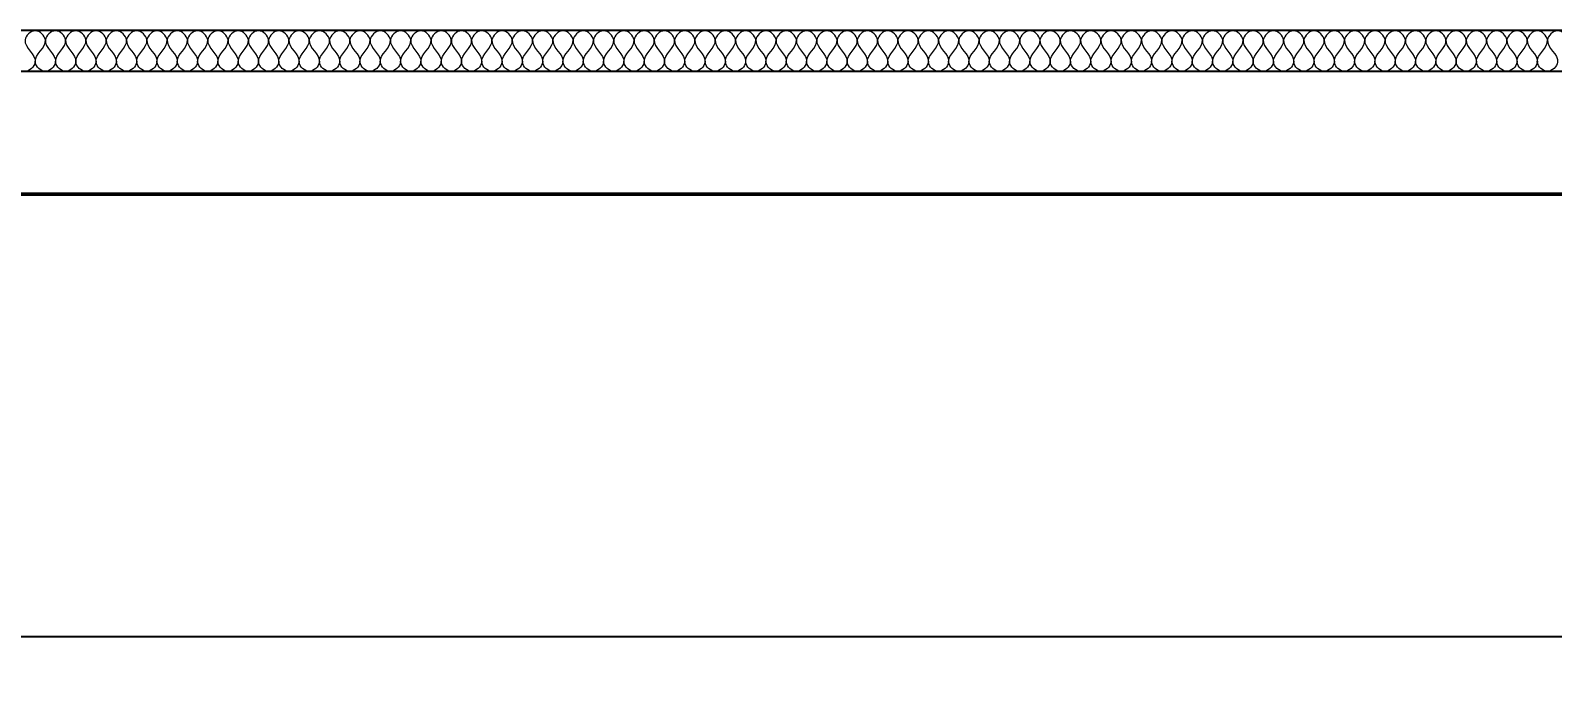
# Model space of a CAD drawing. Header units: metres. Extents: x 125 to 1179, y 511 to 749.
# Drawn here: x 652.36 to 694.07, y 514.44 to 532.32 of the extents above; entities that cross this region are included whole.
import ezdxf

# ---------------------------------------------------------------- set-up
doc = ezdxf.new("R2010")
doc.units = ezdxf.units.M
doc.layers.add('Text18', color=8, linetype='Continuous', lineweight=18)
doc.styles.get("Standard").update_dxf_attribs({"font": 'arial.ttf'})
doc.dimstyles.new('ISO-25', dxfattribs={"dimtxt": 2.5, "dimasz": 2.5, "dimexe": 1.25, "dimexo": 0.625, "dimtad": 1, "dimtxsty": 'Standard', "dimcen": 2.5, "dimadec": 0, "dimazin": 0, "dimtfac": 1, "dimtmove": 0, "dimatfit": 3, "dimfxl": 1, "dimarcsym": 0})

# ---------------------------------------------------------------- blocks, each defined once
blk = doc.blocks.new('*D8')
at = {"color": 0, "lineweight": -2, "transparency": 16777216}
for p, q in [((732.321, 531.699), (732.321, 514.439)), ((531.759, 530.575), (531.759, 514.439)), ((729.821, 515.689), (534.259, 515.689))]:
    blk.add_line(p, q, dxfattribs=at)
at = {"color": 0, "transparency": 16777216}
for points in [[(534.259, 516.105), (534.259, 515.272), (531.759, 515.689)], [(729.821, 516.105), (729.821, 515.272), (732.321, 515.689)]]:
    blk.add_solid(points, dxfattribs=at)
at = {"layer": 'Defpoints', "color": 0, "transparency": 16777216}
for p in [(732.321, 532.324), (531.759, 531.2), (531.759, 515.689)]:
    blk.add_point(p, dxfattribs=at)
at = {"color": 0, "transparency": 16777216, "insert": (632.04, 519.314), "char_height": 2.5, "attachment_point": 5}
blk.add_mtext('{\\fISOCPEUR|b0|i0|c0|p34;\\H2x;20,05m}', dxfattribs=at)

msp = doc.modelspace()

# ---------------------------------------------------------------- linework, layer by layer
for p, q in [((731.197, 532.324), (532.321, 532.324)), ((732.321, 531.2), (510.855, 531.2))]:
    msp.add_line(p, q)
at = {"lineweight": 50}
msp.add_line((509.731, 527.829), (735.692, 527.829), dxfattribs=at)
at = {"layer": 'Text18', "color": 0, "ltscale": 0.5}
for points, knots in [([(652.767, 532.062), (652.75, 532.182), (652.489, 532.443), (651.991, 531.948), (652.712, 531.564), (652.335, 531.201), (652.21, 531.2)], [2.217326, 2.217326, 2.217326, 2.217326, 2.553667, 2.890008, 3.49416, 3.830501, 3.830501, 3.830501, 3.830501]), ([(653.323, 532.062), (653.306, 532.182), (653.045, 532.443), (652.548, 531.948), (653.268, 531.564), (652.891, 531.201), (652.767, 531.2)], [2.217326, 2.217326, 2.217326, 2.217326, 2.553667, 2.890008, 3.49416, 3.830501, 3.830501, 3.830501, 3.830501]), ([(653.879, 532.062), (653.863, 532.182), (653.601, 532.443), (653.104, 531.948), (653.825, 531.564), (653.448, 531.201), (653.323, 531.2)], [2.217326, 2.217326, 2.217326, 2.217326, 2.553667, 2.890008, 3.49416, 3.830501, 3.830501, 3.830501, 3.830501]), ([(654.436, 532.062), (654.419, 532.182), (654.158, 532.443), (653.66, 531.948), (654.381, 531.564), (654.004, 531.201), (653.879, 531.2)], [2.217326, 2.217326, 2.217326, 2.217326, 2.553667, 2.890008, 3.49416, 3.830501, 3.830501, 3.830501, 3.830501]), ([(654.992, 532.062), (654.975, 532.182), (654.714, 532.443), (654.217, 531.948), (654.937, 531.564), (654.56, 531.201), (654.436, 531.2)], [2.217326, 2.217326, 2.217326, 2.217326, 2.553667, 2.890008, 3.49416, 3.830501, 3.830501, 3.830501, 3.830501]), ([(655.548, 532.062), (655.532, 532.182), (655.27, 532.443), (654.773, 531.948), (655.494, 531.564), (655.117, 531.201), (654.992, 531.2)], [2.217326, 2.217326, 2.217326, 2.217326, 2.553667, 2.890008, 3.49416, 3.830501, 3.830501, 3.830501, 3.830501]), ([(656.105, 532.062), (656.088, 532.182), (655.827, 532.443), (655.329, 531.948), (656.05, 531.564), (655.673, 531.201), (655.548, 531.2)], [2.217326, 2.217326, 2.217326, 2.217326, 2.553667, 2.890008, 3.49416, 3.830501, 3.830501, 3.830501, 3.830501]), ([(656.661, 532.062), (656.644, 532.182), (656.383, 532.443), (655.886, 531.948), (656.606, 531.564), (656.229, 531.201), (656.105, 531.2)], [2.217326, 2.217326, 2.217326, 2.217326, 2.553667, 2.890008, 3.49416, 3.830501, 3.830501, 3.830501, 3.830501]), ([(657.217, 532.062), (657.201, 532.182), (656.939, 532.443), (656.442, 531.948), (657.163, 531.564), (656.786, 531.201), (656.661, 531.2)], [2.217326, 2.217326, 2.217326, 2.217326, 2.553667, 2.890008, 3.49416, 3.830501, 3.830501, 3.830501, 3.830501]), ([(657.774, 532.062), (657.757, 532.182), (657.496, 532.443), (656.998, 531.948), (657.719, 531.564), (657.342, 531.201), (657.217, 531.2)], [2.217326, 2.217326, 2.217326, 2.217326, 2.553667, 2.890008, 3.49416, 3.830501, 3.830501, 3.830501, 3.830501]), ([(658.33, 532.062), (658.313, 532.182), (658.052, 532.443), (657.555, 531.948), (658.275, 531.564), (657.898, 531.201), (657.774, 531.2)], [2.217326, 2.217326, 2.217326, 2.217326, 2.553667, 2.890008, 3.49416, 3.830501, 3.830501, 3.830501, 3.830501]), ([(658.886, 532.062), (658.87, 532.182), (658.608, 532.443), (658.111, 531.948), (658.832, 531.564), (658.455, 531.201), (658.33, 531.2)], [2.217326, 2.217326, 2.217326, 2.217326, 2.553667, 2.890008, 3.49416, 3.830501, 3.830501, 3.830501, 3.830501]), ([(659.443, 532.062), (659.426, 532.182), (659.165, 532.443), (658.667, 531.948), (659.388, 531.564), (659.011, 531.201), (658.886, 531.2)], [2.217326, 2.217326, 2.217326, 2.217326, 2.553667, 2.890008, 3.49416, 3.830501, 3.830501, 3.830501, 3.830501]), ([(659.999, 532.062), (659.982, 532.182), (659.721, 532.443), (659.223, 531.948), (659.944, 531.564), (659.567, 531.201), (659.443, 531.2)], [2.217326, 2.217326, 2.217326, 2.217326, 2.553667, 2.890008, 3.49416, 3.830501, 3.830501, 3.830501, 3.830501]), ([(660.555, 532.062), (660.539, 532.182), (660.277, 532.443), (659.78, 531.948), (660.5, 531.564), (660.124, 531.201), (659.999, 531.2)], [2.217326, 2.217326, 2.217326, 2.217326, 2.553667, 2.890008, 3.49416, 3.830501, 3.830501, 3.830501, 3.830501]), ([(661.112, 532.062), (661.095, 532.182), (660.834, 532.443), (660.336, 531.948), (661.057, 531.564), (660.68, 531.201), (660.555, 531.2)], [2.217326, 2.217326, 2.217326, 2.217326, 2.553667, 2.890008, 3.49416, 3.830501, 3.830501, 3.830501, 3.830501]), ([(661.668, 532.062), (661.651, 532.182), (661.39, 532.443), (660.892, 531.948), (661.613, 531.564), (661.236, 531.201), (661.112, 531.2)], [2.217326, 2.217326, 2.217326, 2.217326, 2.553667, 2.890008, 3.49416, 3.830501, 3.830501, 3.830501, 3.830501]), ([(662.224, 532.062), (662.208, 532.182), (661.946, 532.443), (661.449, 531.948), (662.169, 531.564), (661.793, 531.201), (661.668, 531.2)], [2.217326, 2.217326, 2.217326, 2.217326, 2.553667, 2.890008, 3.49416, 3.830501, 3.830501, 3.830501, 3.830501]), ([(662.781, 532.062), (662.764, 532.182), (662.503, 532.443), (662.005, 531.948), (662.726, 531.564), (662.349, 531.201), (662.224, 531.2)], [2.217326, 2.217326, 2.217326, 2.217326, 2.553667, 2.890008, 3.49416, 3.830501, 3.830501, 3.830501, 3.830501]), ([(663.337, 532.062), (663.32, 532.182), (663.059, 532.443), (662.561, 531.948), (663.282, 531.564), (662.905, 531.201), (662.781, 531.2)], [2.217326, 2.217326, 2.217326, 2.217326, 2.553667, 2.890008, 3.49416, 3.830501, 3.830501, 3.830501, 3.830501]), ([(663.893, 532.062), (663.877, 532.182), (663.615, 532.443), (663.118, 531.948), (663.838, 531.564), (663.462, 531.201), (663.337, 531.2)], [2.217326, 2.217326, 2.217326, 2.217326, 2.553667, 2.890008, 3.49416, 3.830501, 3.830501, 3.830501, 3.830501]), ([(664.449, 532.062), (664.433, 532.182), (664.172, 532.443), (663.674, 531.948), (664.395, 531.564), (664.018, 531.201), (663.893, 531.2)], [2.217326, 2.217326, 2.217326, 2.217326, 2.553667, 2.890008, 3.49416, 3.830501, 3.830501, 3.830501, 3.830501]), ([(665.006, 532.062), (664.989, 532.182), (664.728, 532.443), (664.23, 531.948), (664.951, 531.564), (664.574, 531.201), (664.449, 531.2)], [2.217326, 2.217326, 2.217326, 2.217326, 2.553667, 2.890008, 3.49416, 3.830501, 3.830501, 3.830501, 3.830501]), ([(665.562, 532.062), (665.545, 532.182), (665.284, 532.443), (664.787, 531.948), (665.507, 531.564), (665.13, 531.201), (665.006, 531.2)], [2.217326, 2.217326, 2.217326, 2.217326, 2.553667, 2.890008, 3.49416, 3.830501, 3.830501, 3.830501, 3.830501]), ([(666.118, 532.062), (666.102, 532.182), (665.84, 532.443), (665.343, 531.948), (666.064, 531.564), (665.687, 531.201), (665.562, 531.2)], [2.217326, 2.217326, 2.217326, 2.217326, 2.553667, 2.890008, 3.49416, 3.830501, 3.830501, 3.830501, 3.830501]), ([(666.675, 532.062), (666.658, 532.182), (666.397, 532.443), (665.899, 531.948), (666.62, 531.564), (666.243, 531.201), (666.118, 531.2)], [2.217326, 2.217326, 2.217326, 2.217326, 2.553667, 2.890008, 3.49416, 3.830501, 3.830501, 3.830501, 3.830501]), ([(667.231, 532.062), (667.214, 532.182), (666.953, 532.443), (666.456, 531.948), (667.176, 531.564), (666.799, 531.201), (666.675, 531.2)], [2.217326, 2.217326, 2.217326, 2.217326, 2.553667, 2.890008, 3.49416, 3.830501, 3.830501, 3.830501, 3.830501]), ([(667.787, 532.062), (667.771, 532.182), (667.509, 532.443), (667.012, 531.948), (667.733, 531.564), (667.356, 531.201), (667.231, 531.2)], [2.217326, 2.217326, 2.217326, 2.217326, 2.553667, 2.890008, 3.49416, 3.830501, 3.830501, 3.830501, 3.830501]), ([(668.344, 532.062), (668.327, 532.182), (668.066, 532.443), (667.568, 531.948), (668.289, 531.564), (667.912, 531.201), (667.787, 531.2)], [2.217326, 2.217326, 2.217326, 2.217326, 2.553667, 2.890008, 3.49416, 3.830501, 3.830501, 3.830501, 3.830501]), ([(668.9, 532.062), (668.883, 532.182), (668.622, 532.443), (668.125, 531.948), (668.845, 531.564), (668.468, 531.201), (668.344, 531.2)], [2.217326, 2.217326, 2.217326, 2.217326, 2.553667, 2.890008, 3.49416, 3.830501, 3.830501, 3.830501, 3.830501]), ([(669.456, 532.062), (669.44, 532.182), (669.178, 532.443), (668.681, 531.948), (669.402, 531.564), (669.025, 531.201), (668.9, 531.2)], [2.217326, 2.217326, 2.217326, 2.217326, 2.553667, 2.890008, 3.49416, 3.830501, 3.830501, 3.830501, 3.830501]), ([(670.013, 532.062), (669.996, 532.182), (669.735, 532.443), (669.237, 531.948), (669.958, 531.564), (669.581, 531.201), (669.456, 531.2)], [2.217326, 2.217326, 2.217326, 2.217326, 2.553667, 2.890008, 3.49416, 3.830501, 3.830501, 3.830501, 3.830501]), ([(670.569, 532.062), (670.552, 532.182), (670.291, 532.443), (669.794, 531.948), (670.514, 531.564), (670.137, 531.201), (670.013, 531.2)], [2.217326, 2.217326, 2.217326, 2.217326, 2.553667, 2.890008, 3.49416, 3.830501, 3.830501, 3.830501, 3.830501]), ([(671.125, 532.062), (671.109, 532.182), (670.847, 532.443), (670.35, 531.948), (671.071, 531.564), (670.694, 531.201), (670.569, 531.2)], [2.217326, 2.217326, 2.217326, 2.217326, 2.553667, 2.890008, 3.49416, 3.830501, 3.830501, 3.830501, 3.830501]), ([(671.682, 532.062), (671.665, 532.182), (671.404, 532.443), (670.906, 531.948), (671.627, 531.564), (671.25, 531.201), (671.125, 531.2)], [2.217326, 2.217326, 2.217326, 2.217326, 2.553667, 2.890008, 3.49416, 3.830501, 3.830501, 3.830501, 3.830501]), ([(672.238, 532.062), (672.221, 532.182), (671.96, 532.443), (671.463, 531.948), (672.183, 531.564), (671.806, 531.201), (671.682, 531.2)], [2.217326, 2.217326, 2.217326, 2.217326, 2.553667, 2.890008, 3.49416, 3.830501, 3.830501, 3.830501, 3.830501]), ([(672.794, 532.062), (672.778, 532.182), (672.516, 532.443), (672.019, 531.948), (672.74, 531.564), (672.363, 531.201), (672.238, 531.2)], [2.217326, 2.217326, 2.217326, 2.217326, 2.553667, 2.890008, 3.49416, 3.830501, 3.830501, 3.830501, 3.830501]), ([(673.351, 532.062), (673.334, 532.182), (673.073, 532.443), (672.575, 531.948), (673.296, 531.564), (672.919, 531.201), (672.794, 531.2)], [2.217326, 2.217326, 2.217326, 2.217326, 2.553667, 2.890008, 3.49416, 3.830501, 3.830501, 3.830501, 3.830501]), ([(673.907, 532.062), (673.89, 532.182), (673.629, 532.443), (673.132, 531.948), (673.852, 531.564), (673.475, 531.201), (673.351, 531.2)], [2.217326, 2.217326, 2.217326, 2.217326, 2.553667, 2.890008, 3.49416, 3.830501, 3.830501, 3.830501, 3.830501]), ([(674.463, 532.062), (674.447, 532.182), (674.185, 532.443), (673.688, 531.948), (674.409, 531.564), (674.032, 531.201), (673.907, 531.2)], [2.217326, 2.217326, 2.217326, 2.217326, 2.553667, 2.890008, 3.49416, 3.830501, 3.830501, 3.830501, 3.830501]), ([(675.02, 532.062), (675.003, 532.182), (674.742, 532.443), (674.244, 531.948), (674.965, 531.564), (674.588, 531.201), (674.463, 531.2)], [2.217326, 2.217326, 2.217326, 2.217326, 2.553667, 2.890008, 3.49416, 3.830501, 3.830501, 3.830501, 3.830501]), ([(675.576, 532.062), (675.559, 532.182), (675.298, 532.443), (674.801, 531.948), (675.521, 531.564), (675.144, 531.201), (675.02, 531.2)], [2.217326, 2.217326, 2.217326, 2.217326, 2.553667, 2.890008, 3.49416, 3.830501, 3.830501, 3.830501, 3.830501]), ([(676.132, 532.062), (676.116, 532.182), (675.854, 532.443), (675.357, 531.948), (676.078, 531.564), (675.701, 531.201), (675.576, 531.2)], [2.217326, 2.217326, 2.217326, 2.217326, 2.553667, 2.890008, 3.49416, 3.830501, 3.830501, 3.830501, 3.830501]), ([(676.689, 532.062), (676.672, 532.182), (676.411, 532.443), (675.913, 531.948), (676.634, 531.564), (676.257, 531.201), (676.132, 531.2)], [2.217326, 2.217326, 2.217326, 2.217326, 2.553667, 2.890008, 3.49416, 3.830501, 3.830501, 3.830501, 3.830501]), ([(677.245, 532.062), (677.228, 532.182), (676.967, 532.443), (676.47, 531.948), (677.19, 531.564), (676.813, 531.201), (676.689, 531.2)], [2.217326, 2.217326, 2.217326, 2.217326, 2.553667, 2.890008, 3.49416, 3.830501, 3.830501, 3.830501, 3.830501]), ([(677.801, 532.062), (677.785, 532.182), (677.523, 532.443), (677.026, 531.948), (677.746, 531.564), (677.37, 531.201), (677.245, 531.2)], [2.217326, 2.217326, 2.217326, 2.217326, 2.553667, 2.890008, 3.49416, 3.830501, 3.830501, 3.830501, 3.830501]), ([(678.358, 532.062), (678.341, 532.182), (678.08, 532.443), (677.582, 531.948), (678.303, 531.564), (677.926, 531.201), (677.801, 531.2)], [2.217326, 2.217326, 2.217326, 2.217326, 2.553667, 2.890008, 3.49416, 3.830501, 3.830501, 3.830501, 3.830501]), ([(678.914, 532.062), (678.897, 532.182), (678.636, 532.443), (678.138, 531.948), (678.859, 531.564), (678.482, 531.201), (678.358, 531.2)], [2.217326, 2.217326, 2.217326, 2.217326, 2.553667, 2.890008, 3.49416, 3.830501, 3.830501, 3.830501, 3.830501]), ([(679.47, 532.062), (679.454, 532.182), (679.192, 532.443), (678.695, 531.948), (679.415, 531.564), (679.039, 531.201), (678.914, 531.2)], [2.217326, 2.217326, 2.217326, 2.217326, 2.553667, 2.890008, 3.49416, 3.830501, 3.830501, 3.830501, 3.830501]), ([(680.027, 532.062), (680.01, 532.182), (679.749, 532.443), (679.251, 531.948), (679.972, 531.564), (679.595, 531.201), (679.47, 531.2)], [2.217326, 2.217326, 2.217326, 2.217326, 2.553667, 2.890008, 3.49416, 3.830501, 3.830501, 3.830501, 3.830501]), ([(680.583, 532.062), (680.566, 532.182), (680.305, 532.443), (679.807, 531.948), (680.528, 531.564), (680.151, 531.201), (680.027, 531.2)], [2.217326, 2.217326, 2.217326, 2.217326, 2.553667, 2.890008, 3.49416, 3.830501, 3.830501, 3.830501, 3.830501]), ([(681.139, 532.062), (681.123, 532.182), (680.861, 532.443), (680.364, 531.948), (681.084, 531.564), (680.708, 531.201), (680.583, 531.2)], [2.217326, 2.217326, 2.217326, 2.217326, 2.553667, 2.890008, 3.49416, 3.830501, 3.830501, 3.830501, 3.830501]), ([(681.695, 532.062), (681.679, 532.182), (681.418, 532.443), (680.92, 531.948), (681.641, 531.564), (681.264, 531.201), (681.139, 531.2)], [2.217326, 2.217326, 2.217326, 2.217326, 2.553667, 2.890008, 3.49416, 3.830501, 3.830501, 3.830501, 3.830501]), ([(682.252, 532.062), (682.235, 532.182), (681.974, 532.443), (681.476, 531.948), (682.197, 531.564), (681.82, 531.201), (681.695, 531.2)], [2.217326, 2.217326, 2.217326, 2.217326, 2.553667, 2.890008, 3.49416, 3.830501, 3.830501, 3.830501, 3.830501]), ([(682.808, 532.062), (682.791, 532.182), (682.53, 532.443), (682.033, 531.948), (682.753, 531.564), (682.376, 531.201), (682.252, 531.2)], [2.217326, 2.217326, 2.217326, 2.217326, 2.553667, 2.890008, 3.49416, 3.830501, 3.830501, 3.830501, 3.830501]), ([(683.364, 532.062), (683.348, 532.182), (683.086, 532.443), (682.589, 531.948), (683.31, 531.564), (682.933, 531.201), (682.808, 531.2)], [2.217326, 2.217326, 2.217326, 2.217326, 2.553667, 2.890008, 3.49416, 3.830501, 3.830501, 3.830501, 3.830501]), ([(683.921, 532.062), (683.904, 532.182), (683.643, 532.443), (683.145, 531.948), (683.866, 531.564), (683.489, 531.201), (683.364, 531.2)], [2.217326, 2.217326, 2.217326, 2.217326, 2.553667, 2.890008, 3.49416, 3.830501, 3.830501, 3.830501, 3.830501]), ([(684.477, 532.062), (684.46, 532.182), (684.199, 532.443), (683.702, 531.948), (684.422, 531.564), (684.045, 531.201), (683.921, 531.2)], [2.217326, 2.217326, 2.217326, 2.217326, 2.553667, 2.890008, 3.49416, 3.830501, 3.830501, 3.830501, 3.830501]), ([(685.033, 532.062), (685.017, 532.182), (684.755, 532.443), (684.258, 531.948), (684.979, 531.564), (684.602, 531.201), (684.477, 531.2)], [2.217326, 2.217326, 2.217326, 2.217326, 2.553667, 2.890008, 3.49416, 3.830501, 3.830501, 3.830501, 3.830501]), ([(685.59, 532.062), (685.573, 532.182), (685.312, 532.443), (684.814, 531.948), (685.535, 531.564), (685.158, 531.201), (685.033, 531.2)], [2.217326, 2.217326, 2.217326, 2.217326, 2.553667, 2.890008, 3.49416, 3.830501, 3.830501, 3.830501, 3.830501]), ([(686.146, 532.062), (686.129, 532.182), (685.868, 532.443), (685.371, 531.948), (686.091, 531.564), (685.714, 531.201), (685.59, 531.2)], [2.217326, 2.217326, 2.217326, 2.217326, 2.553667, 2.890008, 3.49416, 3.830501, 3.830501, 3.830501, 3.830501]), ([(686.702, 532.062), (686.686, 532.182), (686.424, 532.443), (685.927, 531.948), (686.648, 531.564), (686.271, 531.201), (686.146, 531.2)], [2.217326, 2.217326, 2.217326, 2.217326, 2.553667, 2.890008, 3.49416, 3.830501, 3.830501, 3.830501, 3.830501]), ([(687.259, 532.062), (687.242, 532.182), (686.981, 532.443), (686.483, 531.948), (687.204, 531.564), (686.827, 531.201), (686.702, 531.2)], [2.217326, 2.217326, 2.217326, 2.217326, 2.553667, 2.890008, 3.49416, 3.830501, 3.830501, 3.830501, 3.830501]), ([(687.815, 532.062), (687.798, 532.182), (687.537, 532.443), (687.04, 531.948), (687.76, 531.564), (687.383, 531.201), (687.259, 531.2)], [2.217326, 2.217326, 2.217326, 2.217326, 2.553667, 2.890008, 3.49416, 3.830501, 3.830501, 3.830501, 3.830501]), ([(688.371, 532.062), (688.355, 532.182), (688.093, 532.443), (687.596, 531.948), (688.317, 531.564), (687.94, 531.201), (687.815, 531.2)], [2.217326, 2.217326, 2.217326, 2.217326, 2.553667, 2.890008, 3.49416, 3.830501, 3.830501, 3.830501, 3.830501]), ([(688.928, 532.062), (688.911, 532.182), (688.65, 532.443), (688.152, 531.948), (688.873, 531.564), (688.496, 531.201), (688.371, 531.2)], [2.217326, 2.217326, 2.217326, 2.217326, 2.553667, 2.890008, 3.49416, 3.830501, 3.830501, 3.830501, 3.830501]), ([(689.484, 532.062), (689.467, 532.182), (689.206, 532.443), (688.709, 531.948), (689.429, 531.564), (689.052, 531.201), (688.928, 531.2)], [2.217326, 2.217326, 2.217326, 2.217326, 2.553667, 2.890008, 3.49416, 3.830501, 3.830501, 3.830501, 3.830501]), ([(690.04, 532.062), (690.024, 532.182), (689.762, 532.443), (689.265, 531.948), (689.986, 531.564), (689.609, 531.201), (689.484, 531.2)], [2.217326, 2.217326, 2.217326, 2.217326, 2.553667, 2.890008, 3.49416, 3.830501, 3.830501, 3.830501, 3.830501]), ([(690.597, 532.062), (690.58, 532.182), (690.319, 532.443), (689.821, 531.948), (690.542, 531.564), (690.165, 531.201), (690.04, 531.2)], [2.217326, 2.217326, 2.217326, 2.217326, 2.553667, 2.890008, 3.49416, 3.830501, 3.830501, 3.830501, 3.830501]), ([(691.153, 532.062), (691.136, 532.182), (690.875, 532.443), (690.378, 531.948), (691.098, 531.564), (690.721, 531.201), (690.597, 531.2)], [2.217326, 2.217326, 2.217326, 2.217326, 2.553667, 2.890008, 3.49416, 3.830501, 3.830501, 3.830501, 3.830501]), ([(691.709, 532.062), (691.693, 532.182), (691.431, 532.443), (690.934, 531.948), (691.655, 531.564), (691.278, 531.201), (691.153, 531.2)], [2.217326, 2.217326, 2.217326, 2.217326, 2.553667, 2.890008, 3.49416, 3.830501, 3.830501, 3.830501, 3.830501]), ([(692.266, 532.062), (692.249, 532.182), (691.988, 532.443), (691.49, 531.948), (692.211, 531.564), (691.834, 531.201), (691.709, 531.2)], [2.217326, 2.217326, 2.217326, 2.217326, 2.553667, 2.890008, 3.49416, 3.830501, 3.830501, 3.830501, 3.830501]), ([(692.822, 532.062), (692.805, 532.182), (692.544, 532.443), (692.047, 531.948), (692.767, 531.564), (692.39, 531.201), (692.266, 531.2)], [2.217326, 2.217326, 2.217326, 2.217326, 2.553667, 2.890008, 3.49416, 3.830501, 3.830501, 3.830501, 3.830501]), ([(693.378, 532.062), (693.362, 532.182), (693.1, 532.443), (692.603, 531.948), (693.324, 531.564), (692.947, 531.201), (692.822, 531.2)], [2.217326, 2.217326, 2.217326, 2.217326, 2.553667, 2.890008, 3.49416, 3.830501, 3.830501, 3.830501, 3.830501]), ([(693.935, 532.062), (693.918, 532.182), (693.657, 532.443), (693.159, 531.948), (693.88, 531.564), (693.503, 531.201), (693.378, 531.2)], [2.217326, 2.217326, 2.217326, 2.217326, 2.553667, 2.890008, 3.49416, 3.830501, 3.830501, 3.830501, 3.830501]), ([(694.491, 532.062), (694.474, 532.182), (694.213, 532.443), (693.716, 531.948), (694.436, 531.564), (694.059, 531.201), (693.935, 531.2)], [2.217326, 2.217326, 2.217326, 2.217326, 2.553667, 2.890008, 3.49416, 3.830501, 3.830501, 3.830501, 3.830501]), ([(652.767, 531.2), (652.636, 531.201), (652.27, 531.564), (652.797, 531.847), (652.767, 532.062)], [1.2768335, 1.2768335, 1.2768335, 1.2768335, 1.6131741, 2.2173264, 2.2173264, 2.2173264, 2.2173264]), ([(653.323, 531.2), (653.192, 531.201), (652.827, 531.564), (653.353, 531.847), (653.323, 532.062)], [1.2768335, 1.2768335, 1.2768335, 1.2768335, 1.6131741, 2.2173264, 2.2173264, 2.2173264, 2.2173264]), ([(653.879, 531.2), (653.749, 531.201), (653.383, 531.564), (653.909, 531.847), (653.879, 532.062)], [1.2768335, 1.2768335, 1.2768335, 1.2768335, 1.6131741, 2.2173264, 2.2173264, 2.2173264, 2.2173264]), ([(654.436, 531.2), (654.305, 531.201), (653.939, 531.564), (654.466, 531.847), (654.436, 532.062)], [1.2768335, 1.2768335, 1.2768335, 1.2768335, 1.6131741, 2.2173264, 2.2173264, 2.2173264, 2.2173264]), ([(654.992, 531.2), (654.861, 531.201), (654.496, 531.564), (655.022, 531.847), (654.992, 532.062)], [1.2768335, 1.2768335, 1.2768335, 1.2768335, 1.6131741, 2.2173264, 2.2173264, 2.2173264, 2.2173264]), ([(655.548, 531.2), (655.418, 531.201), (655.052, 531.564), (655.578, 531.847), (655.548, 532.062)], [1.2768335, 1.2768335, 1.2768335, 1.2768335, 1.6131741, 2.2173264, 2.2173264, 2.2173264, 2.2173264]), ([(656.105, 531.2), (655.974, 531.201), (655.608, 531.564), (656.135, 531.847), (656.105, 532.062)], [1.2768335, 1.2768335, 1.2768335, 1.2768335, 1.6131741, 2.2173264, 2.2173264, 2.2173264, 2.2173264]), ([(656.661, 531.2), (656.53, 531.201), (656.165, 531.564), (656.691, 531.847), (656.661, 532.062)], [1.2768335, 1.2768335, 1.2768335, 1.2768335, 1.6131741, 2.2173264, 2.2173264, 2.2173264, 2.2173264]), ([(657.217, 531.2), (657.087, 531.201), (656.721, 531.564), (657.247, 531.847), (657.217, 532.062)], [1.2768335, 1.2768335, 1.2768335, 1.2768335, 1.6131741, 2.2173264, 2.2173264, 2.2173264, 2.2173264]), ([(657.774, 531.2), (657.643, 531.201), (657.277, 531.564), (657.804, 531.847), (657.774, 532.062)], [1.2768335, 1.2768335, 1.2768335, 1.2768335, 1.6131741, 2.2173264, 2.2173264, 2.2173264, 2.2173264]), ([(658.33, 531.2), (658.199, 531.201), (657.834, 531.564), (658.36, 531.847), (658.33, 532.062)], [1.2768335, 1.2768335, 1.2768335, 1.2768335, 1.6131741, 2.2173264, 2.2173264, 2.2173264, 2.2173264]), ([(658.886, 531.2), (658.756, 531.201), (658.39, 531.564), (658.916, 531.847), (658.886, 532.062)], [1.2768335, 1.2768335, 1.2768335, 1.2768335, 1.6131741, 2.2173264, 2.2173264, 2.2173264, 2.2173264]), ([(659.443, 531.2), (659.312, 531.201), (658.946, 531.564), (659.472, 531.847), (659.443, 532.062)], [1.2768335, 1.2768335, 1.2768335, 1.2768335, 1.6131741, 2.2173264, 2.2173264, 2.2173264, 2.2173264]), ([(659.999, 531.2), (659.868, 531.201), (659.503, 531.564), (660.029, 531.847), (659.999, 532.062)], [1.2768335, 1.2768335, 1.2768335, 1.2768335, 1.6131741, 2.2173264, 2.2173264, 2.2173264, 2.2173264]), ([(660.555, 531.2), (660.424, 531.201), (660.059, 531.564), (660.585, 531.847), (660.555, 532.062)], [1.2768335, 1.2768335, 1.2768335, 1.2768335, 1.6131741, 2.2173264, 2.2173264, 2.2173264, 2.2173264]), ([(661.112, 531.2), (660.981, 531.201), (660.615, 531.564), (661.141, 531.847), (661.112, 532.062)], [1.2768335, 1.2768335, 1.2768335, 1.2768335, 1.6131741, 2.2173264, 2.2173264, 2.2173264, 2.2173264]), ([(661.668, 531.2), (661.537, 531.201), (661.172, 531.564), (661.698, 531.847), (661.668, 532.062)], [1.2768335, 1.2768335, 1.2768335, 1.2768335, 1.6131741, 2.2173264, 2.2173264, 2.2173264, 2.2173264]), ([(662.224, 531.2), (662.093, 531.201), (661.728, 531.564), (662.254, 531.847), (662.224, 532.062)], [1.2768335, 1.2768335, 1.2768335, 1.2768335, 1.6131741, 2.2173264, 2.2173264, 2.2173264, 2.2173264]), ([(662.781, 531.2), (662.65, 531.201), (662.284, 531.564), (662.81, 531.847), (662.781, 532.062)], [1.2768335, 1.2768335, 1.2768335, 1.2768335, 1.6131741, 2.2173264, 2.2173264, 2.2173264, 2.2173264]), ([(663.337, 531.2), (663.206, 531.201), (662.841, 531.564), (663.367, 531.847), (663.337, 532.062)], [1.2768335, 1.2768335, 1.2768335, 1.2768335, 1.6131741, 2.2173264, 2.2173264, 2.2173264, 2.2173264]), ([(663.893, 531.2), (663.762, 531.201), (663.397, 531.564), (663.923, 531.847), (663.893, 532.062)], [1.2768335, 1.2768335, 1.2768335, 1.2768335, 1.6131741, 2.2173264, 2.2173264, 2.2173264, 2.2173264]), ([(664.449, 531.2), (664.319, 531.201), (663.953, 531.564), (664.479, 531.847), (664.449, 532.062)], [1.2768335, 1.2768335, 1.2768335, 1.2768335, 1.6131741, 2.2173264, 2.2173264, 2.2173264, 2.2173264]), ([(665.006, 531.2), (664.875, 531.201), (664.509, 531.564), (665.036, 531.847), (665.006, 532.062)], [1.2768335, 1.2768335, 1.2768335, 1.2768335, 1.6131741, 2.2173264, 2.2173264, 2.2173264, 2.2173264]), ([(665.562, 531.2), (665.431, 531.201), (665.066, 531.564), (665.592, 531.847), (665.562, 532.062)], [1.2768335, 1.2768335, 1.2768335, 1.2768335, 1.6131741, 2.2173264, 2.2173264, 2.2173264, 2.2173264]), ([(666.118, 531.2), (665.988, 531.201), (665.622, 531.564), (666.148, 531.847), (666.118, 532.062)], [1.2768335, 1.2768335, 1.2768335, 1.2768335, 1.6131741, 2.2173264, 2.2173264, 2.2173264, 2.2173264]), ([(666.675, 531.2), (666.544, 531.201), (666.178, 531.564), (666.705, 531.847), (666.675, 532.062)], [1.2768335, 1.2768335, 1.2768335, 1.2768335, 1.6131741, 2.2173264, 2.2173264, 2.2173264, 2.2173264]), ([(667.231, 531.2), (667.1, 531.201), (666.735, 531.564), (667.261, 531.847), (667.231, 532.062)], [1.2768335, 1.2768335, 1.2768335, 1.2768335, 1.6131741, 2.2173264, 2.2173264, 2.2173264, 2.2173264]), ([(667.787, 531.2), (667.657, 531.201), (667.291, 531.564), (667.817, 531.847), (667.787, 532.062)], [1.2768335, 1.2768335, 1.2768335, 1.2768335, 1.6131741, 2.2173264, 2.2173264, 2.2173264, 2.2173264]), ([(668.344, 531.2), (668.213, 531.201), (667.847, 531.564), (668.374, 531.847), (668.344, 532.062)], [1.2768335, 1.2768335, 1.2768335, 1.2768335, 1.6131741, 2.2173264, 2.2173264, 2.2173264, 2.2173264]), ([(668.9, 531.2), (668.769, 531.201), (668.404, 531.564), (668.93, 531.847), (668.9, 532.062)], [1.2768335, 1.2768335, 1.2768335, 1.2768335, 1.6131741, 2.2173264, 2.2173264, 2.2173264, 2.2173264]), ([(669.456, 531.2), (669.326, 531.201), (668.96, 531.564), (669.486, 531.847), (669.456, 532.062)], [1.2768335, 1.2768335, 1.2768335, 1.2768335, 1.6131741, 2.2173264, 2.2173264, 2.2173264, 2.2173264]), ([(670.013, 531.2), (669.882, 531.201), (669.516, 531.564), (670.043, 531.847), (670.013, 532.062)], [1.2768335, 1.2768335, 1.2768335, 1.2768335, 1.6131741, 2.2173264, 2.2173264, 2.2173264, 2.2173264]), ([(670.569, 531.2), (670.438, 531.201), (670.073, 531.564), (670.599, 531.847), (670.569, 532.062)], [1.2768335, 1.2768335, 1.2768335, 1.2768335, 1.6131741, 2.2173264, 2.2173264, 2.2173264, 2.2173264]), ([(671.125, 531.2), (670.995, 531.201), (670.629, 531.564), (671.155, 531.847), (671.125, 532.062)], [1.2768335, 1.2768335, 1.2768335, 1.2768335, 1.6131741, 2.2173264, 2.2173264, 2.2173264, 2.2173264]), ([(671.682, 531.2), (671.551, 531.201), (671.185, 531.564), (671.712, 531.847), (671.682, 532.062)], [1.2768335, 1.2768335, 1.2768335, 1.2768335, 1.6131741, 2.2173264, 2.2173264, 2.2173264, 2.2173264]), ([(672.238, 531.2), (672.107, 531.201), (671.742, 531.564), (672.268, 531.847), (672.238, 532.062)], [1.2768335, 1.2768335, 1.2768335, 1.2768335, 1.6131741, 2.2173264, 2.2173264, 2.2173264, 2.2173264]), ([(672.794, 531.2), (672.664, 531.201), (672.298, 531.564), (672.824, 531.847), (672.794, 532.062)], [1.2768335, 1.2768335, 1.2768335, 1.2768335, 1.6131741, 2.2173264, 2.2173264, 2.2173264, 2.2173264]), ([(673.351, 531.2), (673.22, 531.201), (672.854, 531.564), (673.381, 531.847), (673.351, 532.062)], [1.2768335, 1.2768335, 1.2768335, 1.2768335, 1.6131741, 2.2173264, 2.2173264, 2.2173264, 2.2173264]), ([(673.907, 531.2), (673.776, 531.201), (673.411, 531.564), (673.937, 531.847), (673.907, 532.062)], [1.2768335, 1.2768335, 1.2768335, 1.2768335, 1.6131741, 2.2173264, 2.2173264, 2.2173264, 2.2173264]), ([(674.463, 531.2), (674.333, 531.201), (673.967, 531.564), (674.493, 531.847), (674.463, 532.062)], [1.2768335, 1.2768335, 1.2768335, 1.2768335, 1.6131741, 2.2173264, 2.2173264, 2.2173264, 2.2173264]), ([(675.02, 531.2), (674.889, 531.201), (674.523, 531.564), (675.05, 531.847), (675.02, 532.062)], [1.2768335, 1.2768335, 1.2768335, 1.2768335, 1.6131741, 2.2173264, 2.2173264, 2.2173264, 2.2173264]), ([(675.576, 531.2), (675.445, 531.201), (675.08, 531.564), (675.606, 531.847), (675.576, 532.062)], [1.2768335, 1.2768335, 1.2768335, 1.2768335, 1.6131741, 2.2173264, 2.2173264, 2.2173264, 2.2173264]), ([(676.132, 531.2), (676.002, 531.201), (675.636, 531.564), (676.162, 531.847), (676.132, 532.062)], [1.2768335, 1.2768335, 1.2768335, 1.2768335, 1.6131741, 2.2173264, 2.2173264, 2.2173264, 2.2173264]), ([(676.689, 531.2), (676.558, 531.201), (676.192, 531.564), (676.718, 531.847), (676.689, 532.062)], [1.2768335, 1.2768335, 1.2768335, 1.2768335, 1.6131741, 2.2173264, 2.2173264, 2.2173264, 2.2173264]), ([(677.245, 531.2), (677.114, 531.201), (676.749, 531.564), (677.275, 531.847), (677.245, 532.062)], [1.2768335, 1.2768335, 1.2768335, 1.2768335, 1.6131741, 2.2173264, 2.2173264, 2.2173264, 2.2173264]), ([(677.801, 531.2), (677.67, 531.201), (677.305, 531.564), (677.831, 531.847), (677.801, 532.062)], [1.2768335, 1.2768335, 1.2768335, 1.2768335, 1.6131741, 2.2173264, 2.2173264, 2.2173264, 2.2173264]), ([(678.358, 531.2), (678.227, 531.201), (677.861, 531.564), (678.387, 531.847), (678.358, 532.062)], [1.2768335, 1.2768335, 1.2768335, 1.2768335, 1.6131741, 2.2173264, 2.2173264, 2.2173264, 2.2173264]), ([(678.914, 531.2), (678.783, 531.201), (678.418, 531.564), (678.944, 531.847), (678.914, 532.062)], [1.2768335, 1.2768335, 1.2768335, 1.2768335, 1.6131741, 2.2173264, 2.2173264, 2.2173264, 2.2173264]), ([(679.47, 531.2), (679.339, 531.201), (678.974, 531.564), (679.5, 531.847), (679.47, 532.062)], [1.2768335, 1.2768335, 1.2768335, 1.2768335, 1.6131741, 2.2173264, 2.2173264, 2.2173264, 2.2173264]), ([(680.027, 531.2), (679.896, 531.201), (679.53, 531.564), (680.056, 531.847), (680.027, 532.062)], [1.2768335, 1.2768335, 1.2768335, 1.2768335, 1.6131741, 2.2173264, 2.2173264, 2.2173264, 2.2173264]), ([(680.583, 531.2), (680.452, 531.201), (680.087, 531.564), (680.613, 531.847), (680.583, 532.062)], [1.2768335, 1.2768335, 1.2768335, 1.2768335, 1.6131741, 2.2173264, 2.2173264, 2.2173264, 2.2173264]), ([(681.139, 531.2), (681.008, 531.201), (680.643, 531.564), (681.169, 531.847), (681.139, 532.062)], [1.2768335, 1.2768335, 1.2768335, 1.2768335, 1.6131741, 2.2173264, 2.2173264, 2.2173264, 2.2173264]), ([(681.695, 531.2), (681.565, 531.201), (681.199, 531.564), (681.725, 531.847), (681.695, 532.062)], [1.2768335, 1.2768335, 1.2768335, 1.2768335, 1.6131741, 2.2173264, 2.2173264, 2.2173264, 2.2173264]), ([(682.252, 531.2), (682.121, 531.201), (681.755, 531.564), (682.282, 531.847), (682.252, 532.062)], [1.2768335, 1.2768335, 1.2768335, 1.2768335, 1.6131741, 2.2173264, 2.2173264, 2.2173264, 2.2173264]), ([(682.808, 531.2), (682.677, 531.201), (682.312, 531.564), (682.838, 531.847), (682.808, 532.062)], [1.2768335, 1.2768335, 1.2768335, 1.2768335, 1.6131741, 2.2173264, 2.2173264, 2.2173264, 2.2173264]), ([(683.364, 531.2), (683.234, 531.201), (682.868, 531.564), (683.394, 531.847), (683.364, 532.062)], [1.2768335, 1.2768335, 1.2768335, 1.2768335, 1.6131741, 2.2173264, 2.2173264, 2.2173264, 2.2173264]), ([(683.921, 531.2), (683.79, 531.201), (683.424, 531.564), (683.951, 531.847), (683.921, 532.062)], [1.2768335, 1.2768335, 1.2768335, 1.2768335, 1.6131741, 2.2173264, 2.2173264, 2.2173264, 2.2173264]), ([(684.477, 531.2), (684.346, 531.201), (683.981, 531.564), (684.507, 531.847), (684.477, 532.062)], [1.2768335, 1.2768335, 1.2768335, 1.2768335, 1.6131741, 2.2173264, 2.2173264, 2.2173264, 2.2173264]), ([(685.033, 531.2), (684.903, 531.201), (684.537, 531.564), (685.063, 531.847), (685.033, 532.062)], [1.2768335, 1.2768335, 1.2768335, 1.2768335, 1.6131741, 2.2173264, 2.2173264, 2.2173264, 2.2173264]), ([(685.59, 531.2), (685.459, 531.201), (685.093, 531.564), (685.62, 531.847), (685.59, 532.062)], [1.2768335, 1.2768335, 1.2768335, 1.2768335, 1.6131741, 2.2173264, 2.2173264, 2.2173264, 2.2173264]), ([(686.146, 531.2), (686.015, 531.201), (685.65, 531.564), (686.176, 531.847), (686.146, 532.062)], [1.2768335, 1.2768335, 1.2768335, 1.2768335, 1.6131741, 2.2173264, 2.2173264, 2.2173264, 2.2173264]), ([(686.702, 531.2), (686.572, 531.201), (686.206, 531.564), (686.732, 531.847), (686.702, 532.062)], [1.2768335, 1.2768335, 1.2768335, 1.2768335, 1.6131741, 2.2173264, 2.2173264, 2.2173264, 2.2173264]), ([(687.259, 531.2), (687.128, 531.201), (686.762, 531.564), (687.289, 531.847), (687.259, 532.062)], [1.2768335, 1.2768335, 1.2768335, 1.2768335, 1.6131741, 2.2173264, 2.2173264, 2.2173264, 2.2173264]), ([(687.815, 531.2), (687.684, 531.201), (687.319, 531.564), (687.845, 531.847), (687.815, 532.062)], [1.2768335, 1.2768335, 1.2768335, 1.2768335, 1.6131741, 2.2173264, 2.2173264, 2.2173264, 2.2173264]), ([(688.371, 531.2), (688.241, 531.201), (687.875, 531.564), (688.401, 531.847), (688.371, 532.062)], [1.2768335, 1.2768335, 1.2768335, 1.2768335, 1.6131741, 2.2173264, 2.2173264, 2.2173264, 2.2173264]), ([(688.928, 531.2), (688.797, 531.201), (688.431, 531.564), (688.958, 531.847), (688.928, 532.062)], [1.2768335, 1.2768335, 1.2768335, 1.2768335, 1.6131741, 2.2173264, 2.2173264, 2.2173264, 2.2173264]), ([(689.484, 531.2), (689.353, 531.201), (688.988, 531.564), (689.514, 531.847), (689.484, 532.062)], [1.2768335, 1.2768335, 1.2768335, 1.2768335, 1.6131741, 2.2173264, 2.2173264, 2.2173264, 2.2173264]), ([(690.04, 531.2), (689.91, 531.201), (689.544, 531.564), (690.07, 531.847), (690.04, 532.062)], [1.2768335, 1.2768335, 1.2768335, 1.2768335, 1.6131741, 2.2173264, 2.2173264, 2.2173264, 2.2173264]), ([(690.597, 531.2), (690.466, 531.201), (690.1, 531.564), (690.627, 531.847), (690.597, 532.062)], [1.2768335, 1.2768335, 1.2768335, 1.2768335, 1.6131741, 2.2173264, 2.2173264, 2.2173264, 2.2173264]), ([(691.153, 531.2), (691.022, 531.201), (690.657, 531.564), (691.183, 531.847), (691.153, 532.062)], [1.2768335, 1.2768335, 1.2768335, 1.2768335, 1.6131741, 2.2173264, 2.2173264, 2.2173264, 2.2173264]), ([(691.709, 531.2), (691.579, 531.201), (691.213, 531.564), (691.739, 531.847), (691.709, 532.062)], [1.2768335, 1.2768335, 1.2768335, 1.2768335, 1.6131741, 2.2173264, 2.2173264, 2.2173264, 2.2173264]), ([(692.266, 531.2), (692.135, 531.201), (691.769, 531.564), (692.296, 531.847), (692.266, 532.062)], [1.2768335, 1.2768335, 1.2768335, 1.2768335, 1.6131741, 2.2173264, 2.2173264, 2.2173264, 2.2173264]), ([(692.822, 531.2), (692.691, 531.201), (692.326, 531.564), (692.852, 531.847), (692.822, 532.062)], [1.2768335, 1.2768335, 1.2768335, 1.2768335, 1.6131741, 2.2173264, 2.2173264, 2.2173264, 2.2173264]), ([(693.378, 531.2), (693.248, 531.201), (692.882, 531.564), (693.408, 531.847), (693.378, 532.062)], [1.2768335, 1.2768335, 1.2768335, 1.2768335, 1.6131741, 2.2173264, 2.2173264, 2.2173264, 2.2173264]), ([(693.935, 531.2), (693.804, 531.201), (693.438, 531.564), (693.964, 531.847), (693.935, 532.062)], [1.2768335, 1.2768335, 1.2768335, 1.2768335, 1.6131741, 2.2173264, 2.2173264, 2.2173264, 2.2173264])]:
    msp.add_open_spline(points, degree=3, knots=knots, dxfattribs=at)

# ---------------------------------------------------------------- dimensions: what is measured, and where the dimension line sits
dim = msp.add_linear_dim(base=(531.759, 515.689), p1=(732.321, 532.324), p2=(531.759, 531.2), text='{\\fISOCPEUR|b0|i0|c0|p34;\\H2x;20,05m}', dimstyle='ISO-25')
dim.commit()
dim.dimension.update_dxf_attribs({"geometry": '*D8', "text_midpoint": (632.04, 519.314)})

doc.saveas('drawing.dxf')
